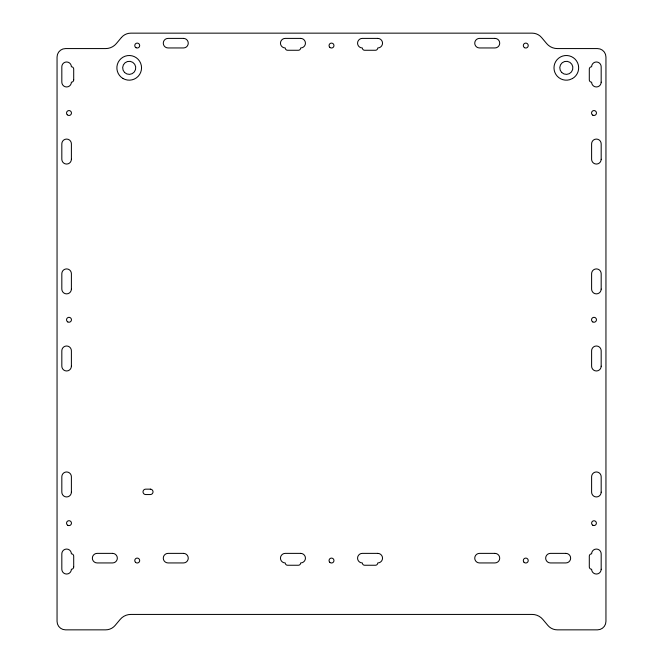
<?xml version="1.0" encoding="UTF-8"?>
<svg xmlns="http://www.w3.org/2000/svg" width="663" height="663" viewBox="0 0 663 663"><rect width="100%" height="100%" fill="white"/><g stroke="black" fill="none" stroke-linecap="round" stroke-linejoin="round"><path stroke-width="0.99" d="M121.387 37.559L116.307 43.609A13.873 13.873 0 0 1 105.674 48.573L65.529 48.573A8.478 8.478 0 0 0 57.051 57.051L57.051 621.372A8.478 8.478 0 0 0 65.529 629.85L105.674 629.85A12.332 12.332 0 0 0 115.122 625.441L120.202 619.391A13.873 13.873 0 0 1 130.835 614.427L532.165 614.427A13.873 13.873 0 0 1 542.798 619.391L547.878 625.441A12.332 12.332 0 0 0 557.326 629.85L597.471 629.85A8.478 8.478 0 0 0 605.949 621.372L605.949 57.051A8.478 8.478 0 0 0 597.471 48.573L557.326 48.573A13.873 13.873 0 0 1 546.693 43.609L541.613 37.559A12.332 12.332 0 0 0 532.165 33.15L130.835 33.15A12.332 12.332 0 0 0 121.387 37.559M572.492 78.524L569.517 79.759A12.332 12.332 0 0 1 554.177 65.703A12.332 12.332 0 0 1 573.404 57.739A12.332 12.332 0 0 1 572.492 78.524M183.485 38.396L168.062 38.396A4.782 4.782 0 0 0 163.28 43.17A4.782 4.782 0 0 0 168.062 47.951L183.485 47.951A4.782 4.782 0 0 0 188.259 43.17A4.782 4.782 0 0 0 183.485 38.396M300.662 38.396L285.247 38.396A4.782 4.782 0 0 0 280.466 43.17A4.782 4.782 0 0 0 285.247 47.951A2.312 2.312 0 0 0 287.56 50.264L298.35 50.264A2.312 2.312 0 0 0 300.662 47.951A4.782 4.782 0 0 0 305.444 43.17A4.782 4.782 0 0 0 300.662 38.396M377.753 38.396L362.338 38.396A4.782 4.782 0 0 0 357.556 43.17A4.782 4.782 0 0 0 362.338 47.951A2.312 2.312 0 0 0 364.65 50.264L375.44 50.264A2.312 2.312 0 0 0 377.753 47.951A4.782 4.782 0 0 0 382.534 43.17A4.782 4.782 0 0 0 377.753 38.396M494.938 38.396L479.515 38.396A4.782 4.782 0 0 0 474.741 43.17A4.782 4.782 0 0 0 479.515 47.951L494.938 47.951A4.782 4.782 0 0 0 499.72 43.17A4.782 4.782 0 0 0 494.938 38.396M150.335 489.153L145.703 489.153A2.702 2.702 0 0 0 143.009 491.855A2.702 2.702 0 0 0 145.703 494.548L150.335 494.548A2.702 2.702 0 0 0 153.029 491.855A2.702 2.702 0 0 0 150.335 489.153M112.553 553.373L97.138 553.373A4.782 4.782 0 0 0 92.356 558.155A4.782 4.782 0 0 0 97.138 562.937L112.553 562.937A4.782 4.782 0 0 0 117.334 558.155A4.782 4.782 0 0 0 112.553 553.373M183.485 553.373L168.062 553.373A4.782 4.782 0 0 0 163.28 558.155A4.782 4.782 0 0 0 168.062 562.937L183.485 562.937A4.782 4.782 0 0 0 188.259 558.155A4.782 4.782 0 0 0 183.485 553.373M300.662 553.373L285.247 553.373A4.782 4.782 0 0 0 280.466 558.155A4.782 4.782 0 0 0 285.247 562.937A2.312 2.312 0 0 0 287.56 565.249L298.35 565.249A2.312 2.312 0 0 0 300.662 562.937A4.782 4.782 0 0 0 305.444 558.155A4.782 4.782 0 0 0 300.662 553.373M377.753 553.373L362.338 553.373A4.782 4.782 0 0 0 357.556 558.155A4.782 4.782 0 0 0 362.338 562.937A2.312 2.312 0 0 0 364.65 565.249L375.44 565.249A2.312 2.312 0 0 0 377.753 562.937A4.782 4.782 0 0 0 382.534 558.155A4.782 4.782 0 0 0 377.753 553.373M494.938 553.373L479.515 553.373A4.782 4.782 0 0 0 474.741 558.155A4.782 4.782 0 0 0 479.515 562.937L494.938 562.937A4.782 4.782 0 0 0 499.72 558.155A4.782 4.782 0 0 0 494.938 553.373M565.862 553.373L550.447 553.373A4.782 4.782 0 0 0 545.666 558.155A4.782 4.782 0 0 0 550.447 562.937L565.862 562.937A4.782 4.782 0 0 0 570.644 558.155A4.782 4.782 0 0 0 565.862 553.373M601.175 82.179L601.175 66.764A4.782 4.782 0 0 0 596.393 61.982A4.782 4.782 0 0 0 591.611 66.764A2.312 2.312 0 0 0 589.299 69.076L589.299 79.867A2.312 2.312 0 0 0 591.611 82.179A4.782 4.782 0 0 0 596.393 86.961A4.782 4.782 0 0 0 601.175 82.179M601.175 159.277L601.175 143.854A4.782 4.782 0 0 0 596.393 139.073A4.782 4.782 0 0 0 591.611 143.854L591.611 159.277A4.782 4.782 0 0 0 596.393 164.051A4.782 4.782 0 0 0 601.175 159.277M601.175 289.101L601.175 273.678A4.782 4.782 0 0 0 596.393 268.905A4.782 4.782 0 0 0 591.611 273.678L591.611 289.101A4.782 4.782 0 0 0 596.393 293.875A4.782 4.782 0 0 0 601.175 289.101M601.175 366.191L601.175 350.777A4.782 4.782 0 0 0 596.393 345.995A4.782 4.782 0 0 0 591.611 350.777L591.611 366.191A4.782 4.782 0 0 0 596.393 370.973A4.782 4.782 0 0 0 601.175 366.191M601.175 492.161L601.175 476.747A4.782 4.782 0 0 0 596.393 471.965A4.782 4.782 0 0 0 591.611 476.747L591.611 492.161A4.782 4.782 0 0 0 596.393 496.943A4.782 4.782 0 0 0 601.175 492.161M601.175 569.252L601.175 553.837A4.782 4.782 0 0 0 596.393 549.055A4.782 4.782 0 0 0 591.611 553.837A2.312 2.312 0 0 0 589.299 556.149L589.299 566.94A2.312 2.312 0 0 0 591.611 569.252A4.782 4.782 0 0 0 596.393 574.034A4.782 4.782 0 0 0 601.175 569.252M73.701 79.867L73.701 69.076A2.312 2.312 0 0 0 71.389 66.764A4.782 4.782 0 0 0 66.607 61.982A4.782 4.782 0 0 0 61.825 66.764L61.825 82.179A4.782 4.782 0 0 0 66.607 86.961A4.782 4.782 0 0 0 71.389 82.179A2.312 2.312 0 0 0 73.701 79.867M73.701 566.94L73.701 556.149A2.312 2.312 0 0 0 71.389 553.837A4.782 4.782 0 0 0 66.607 549.055A4.782 4.782 0 0 0 61.825 553.837L61.825 569.252A4.782 4.782 0 0 0 66.607 574.034A4.782 4.782 0 0 0 71.389 569.252A2.312 2.312 0 0 0 73.701 566.94M71.389 159.277L71.389 143.854A4.782 4.782 0 0 0 66.607 139.073A4.782 4.782 0 0 0 61.825 143.854L61.825 159.277A4.782 4.782 0 0 0 66.607 164.051A4.782 4.782 0 0 0 71.389 159.277M71.389 289.101L71.389 273.678A4.782 4.782 0 0 0 66.607 268.905A4.782 4.782 0 0 0 61.825 273.678L61.825 289.101A4.782 4.782 0 0 0 66.607 293.875A4.782 4.782 0 0 0 71.389 289.101M71.389 366.191L71.389 350.777A4.782 4.782 0 0 0 66.607 345.995A4.782 4.782 0 0 0 61.825 350.777L61.825 366.191A4.782 4.782 0 0 0 66.607 370.973A4.782 4.782 0 0 0 71.389 366.191M71.389 492.161L71.389 476.747A4.782 4.782 0 0 0 66.607 471.965A4.782 4.782 0 0 0 61.825 476.747L61.825 492.161A4.782 4.782 0 0 0 66.607 496.943A4.782 4.782 0 0 0 71.389 492.161M123.045 78.524A12.332 12.332 0 0 0 141.542 67.841A12.332 12.332 0 0 0 123.045 57.159A12.332 12.332 0 0 0 123.045 78.524M329.76 562.29A2.47 2.47 0 0 0 333.887 561.18A2.47 2.47 0 0 0 330.862 558.163A2.47 2.47 0 0 0 329.76 562.29M135.484 562.29A2.47 2.47 0 0 0 139.611 561.18A2.47 2.47 0 0 0 136.586 558.163A2.47 2.47 0 0 0 135.484 562.29M67.767 525.287A2.47 2.47 0 0 0 71.463 523.157A2.47 2.47 0 0 0 67.767 521.019A2.47 2.47 0 0 0 67.767 525.287M67.767 321.92A2.47 2.47 0 0 0 71.463 319.781A2.47 2.47 0 0 0 67.767 317.643A2.47 2.47 0 0 0 67.767 321.92M67.253 114.765A2.47 2.47 0 0 0 71.38 113.655A2.47 2.47 0 0 0 68.364 110.638A2.47 2.47 0 0 0 67.253 114.765M135.99 47.695A2.47 2.47 0 0 0 139.694 45.565A2.47 2.47 0 0 0 135.99 43.426A2.47 2.47 0 0 0 135.99 47.695M329.76 47.305A2.47 2.47 0 0 0 333.887 46.203A2.47 2.47 0 0 0 330.862 43.178A2.47 2.47 0 0 0 329.76 47.305M524.541 47.695A2.47 2.47 0 0 0 528.245 45.565A2.47 2.47 0 0 0 524.541 43.426A2.47 2.47 0 0 0 524.541 47.695M592.772 115.155A2.47 2.47 0 0 0 596.468 113.017A2.47 2.47 0 0 0 592.772 110.878A2.47 2.47 0 0 0 592.772 115.155M592.772 321.92A2.47 2.47 0 0 0 596.468 319.781A2.47 2.47 0 0 0 592.772 317.643A2.47 2.47 0 0 0 592.772 321.92M524.027 562.29A2.47 2.47 0 0 0 528.154 561.18A2.47 2.47 0 0 0 525.137 558.163A2.47 2.47 0 0 0 524.027 562.29M592.805 525.22A2.387 2.387 0 0 0 596.393 523.157A2.387 2.387 0 0 0 592.805 521.085A2.387 2.387 0 0 0 592.805 525.22M561.694 72.474A6.555 6.555 0 0 0 572.658 69.54A6.555 6.555 0 0 0 564.627 61.51A6.555 6.555 0 0 0 561.694 72.474M124.578 72.474A6.555 6.555 0 0 0 135.534 69.54A6.555 6.555 0 0 0 127.511 61.51A6.555 6.555 0 0 0 124.578 72.474"/></g></svg>
